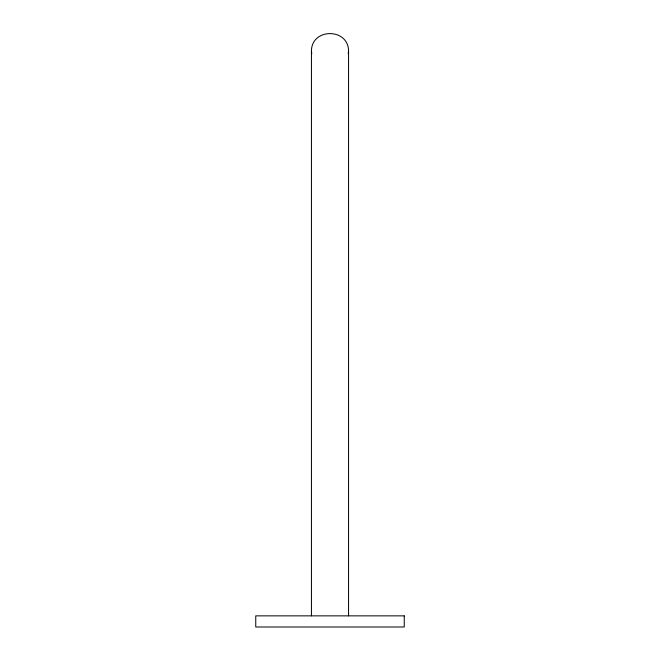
<?xml version="1.0" encoding="UTF-8"?>
<svg xmlns="http://www.w3.org/2000/svg" width="660" height="660" viewBox="0 0 660 660"><rect width="100%" height="100%" fill="white"/><g stroke="black" fill="none" stroke-linecap="round" stroke-linejoin="round"><path stroke-width="0.99" d="M311.438 615.862L311.438 51.562C310.992 27.621 349.008 27.621 348.562 51.562L348.562 615.862M348.191 53.518L348.562 51.562M311.438 51.562L311.809 53.518M404.25 615.862L255.75 615.862L255.75 627L404.25 627L404.25 615.862"/></g></svg>
